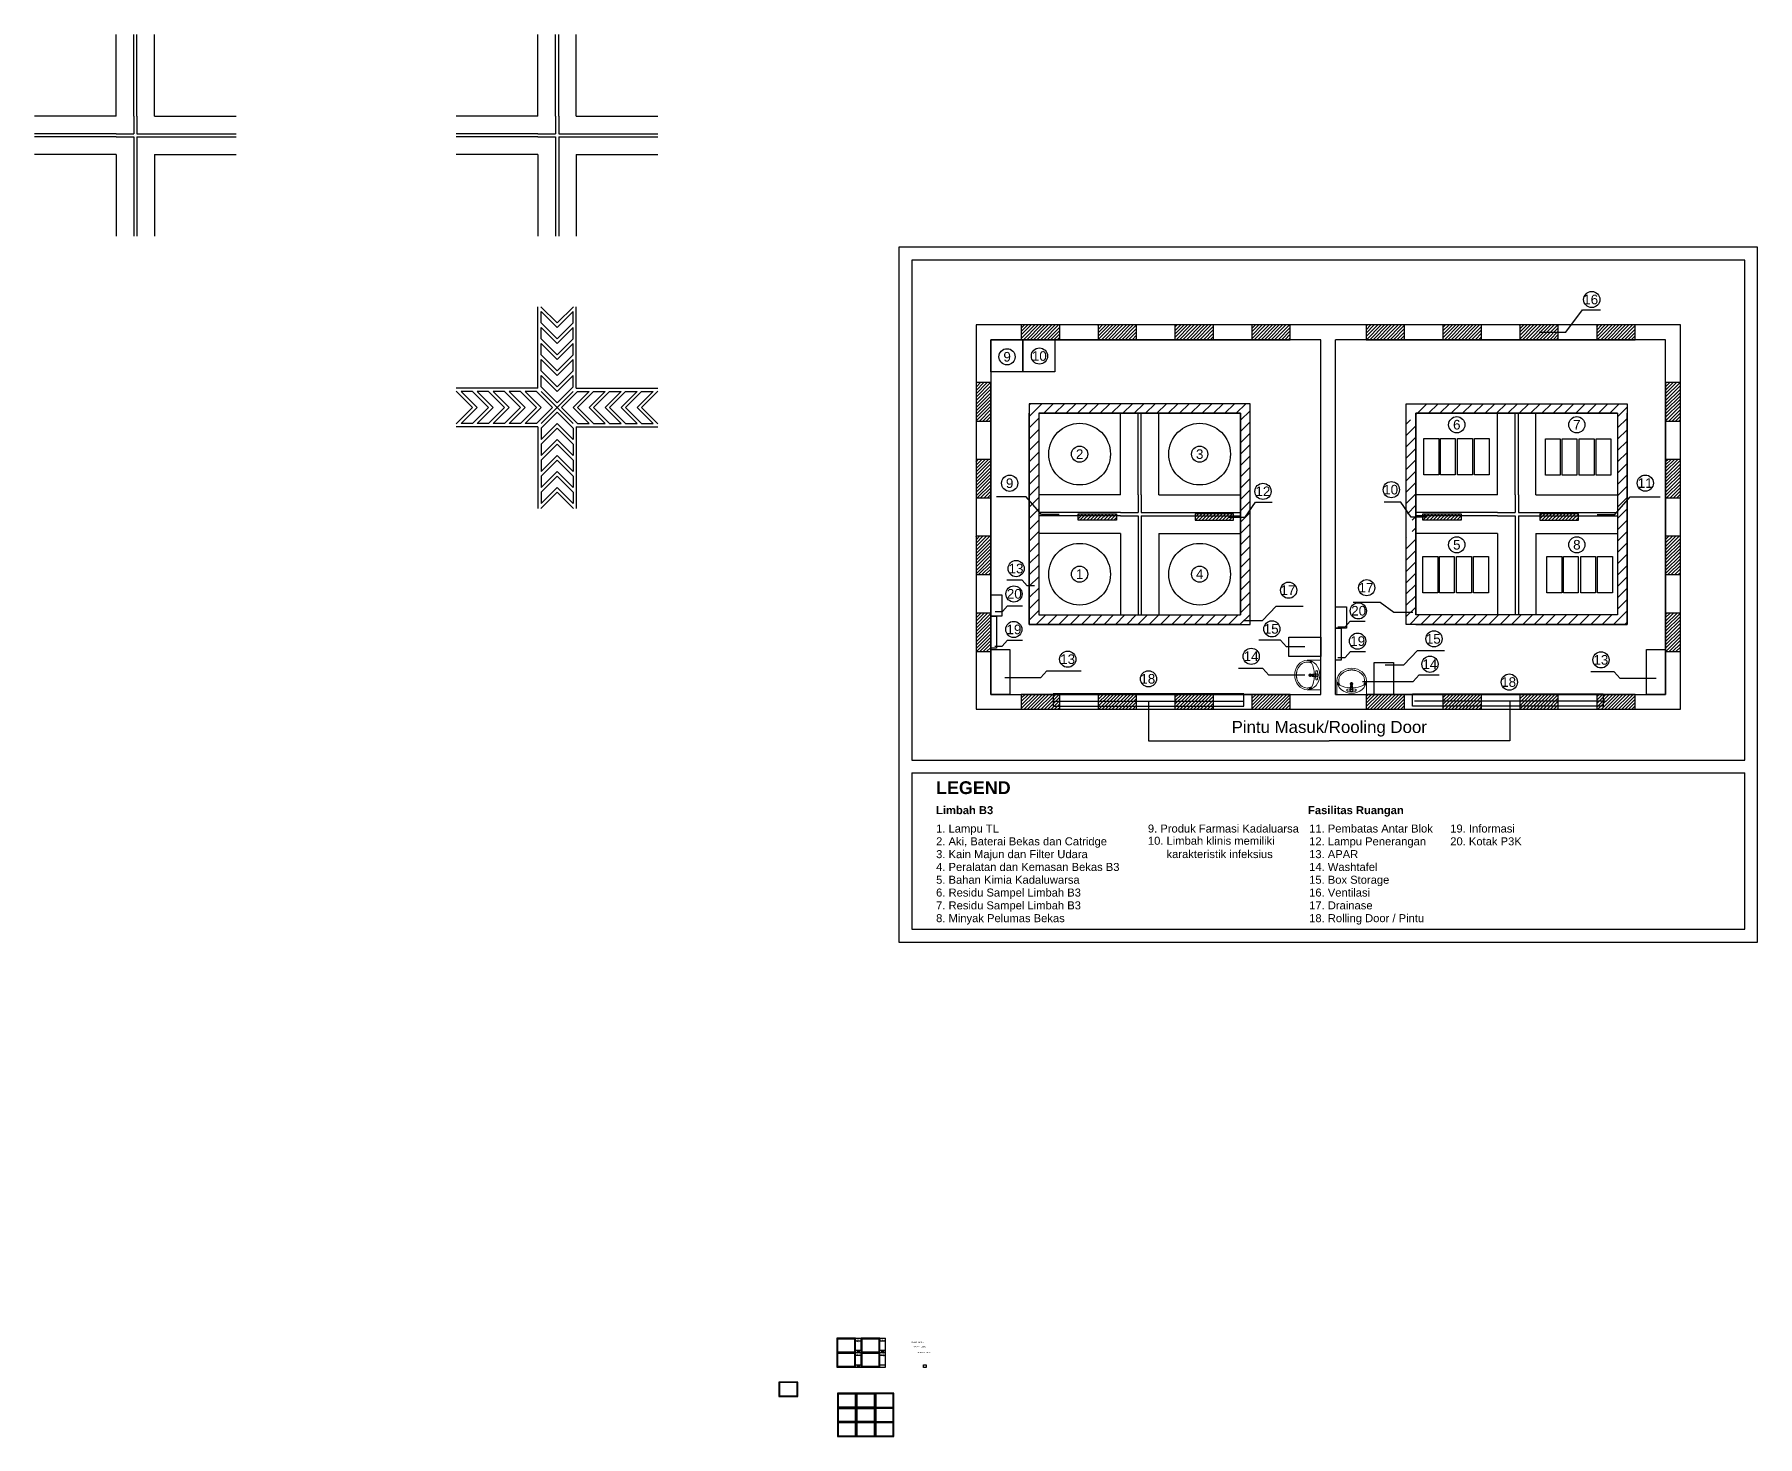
# Model space of a CAD drawing. Header units: millimetres. Extents: x -7159 to 79228, y 2019 to 23918.
# Drawn here: x -7159 to 19749, y 2019 to 23918 of the extents above; entities that cross this region are included whole.
import ezdxf

# ---------------------------------------------------------------- set-up
doc = ezdxf.new("R2010")
doc.units = ezdxf.units.MM
doc.header["$MEASUREMENT"] = 0
doc.styles.get("Standard").update_dxf_attribs({"font": 'arial.ttf'})
picture_1 = doc.add_image_def('image1.png', size_in_pixel=(6000, 4500))
picture_2 = doc.add_image_def('image2.png', size_in_pixel=(6000, 4500))
picture_3 = doc.add_image_def('image3.png', size_in_pixel=(6000, 4500))
picture_4 = doc.add_image_def('image4.png', size_in_pixel=(6000, 4500))
picture_5 = doc.add_image_def('image5.png', size_in_pixel=(191, 193))
pattern_1 = [(45, (-3137.78, -809.08), (-88.38835, 88.38835), [])]
pattern_2 = [(45, (-421.456, -1371.43), (-26.516504, 26.516504), [])]
pattern_3 = [(45, (-3137.778, -809.075), (-26.516504, 26.516504), [])]

# ---------------------------------------------------------------- blocks, each defined once
blk = doc.blocks.new('A$C33FC0FF0')
at = {"lineweight": 5}
for p, q in [((0, 0.451), (0.508, 0.451)), ((0, 0.216), (0, 0.451)), ((0.179, 0.373), (0.179, 0.381)), ((0.235, 0.357), (0.189, 0.363)), ((0.193, 0.394), (0.234, 0.398)), ((0.234, 0.38), (0.24, 0.306)), ((0.241, 0.356), (0.245, 0.306)), ((0.258, 0.336), (0.258, 0.239)), ((0.276, 0.355), (0.271, 0.306)), ((0.283, 0.38), (0.277, 0.306)), ((0.281, 0.357), (0.327, 0.363)), ((0.324, 0.394), (0.283, 0.398)), ((0.337, 0.373), (0.337, 0.381)), ((0.508, 0.216), (0.508, 0.451)), ((0.284, 0.267), (0.232, 0.267)), ((0.248, 0.297), (0.25, 0.284)), ((0.268, 0.297), (0.266, 0.284))]:
    blk.add_line(p, q, dxfattribs=at)
for radius in [0.0238, 0.0218, 0.0168]:
    blk.add_circle((0.257, 0.268), radius, dxfattribs=at)
for centre, radius, start, end in [((0.255, -0.167), 0.505, 91.752, 114.6686), ((0.192, 0.381), 0.0129, 87.0247, 181.3762), ((0.19, 0.375), 0.0115, 188.6096, 263.9713), ((0.258, 0.38), 0.0249, 351.5466, 188.4534), ((0.233, 0.41), 0.0115, 274.681, 310.7525), ((0.258, 0.38), 0.0277, 49.1745, 130.7525), ((0.258, 0.315), 0.0207, 206.0612, 333.9388), ((0.258, 0.38), 0.0219, 37.1419, 142.8581), ((0.258, 0.355), 0.0175, 352.5304, 188.6494), ((0.243, 0.359), 0.00379, 241.8872, 322.8859), ((0.258, 0.313), 0.015, 209.6977, 330.3023), ((0.26, 0.377), 0.0251, 235.2792, 265.1488), ((0.256, 0.38), 0.0276, 274.5723, 303.0138), ((0.274, 0.359), 0.00379, 217.1141, 298.1128), ((0.284, 0.41), 0.0115, 229.1745, 265.319), ((0.255, -0.167), 0.505, 65.3314, 87.4489), ((0.324, 0.381), 0.0129, 358.6238, 92.9753), ((0.326, 0.375), 0.0115, 276.0287, 351.3904), ((0.136, 0.189), 0.138, 131.9061, 168.5305), ((0.258, 0.291), 0.0104, 220.6132, 319.3868), ((0.373, 0.189), 0.138, 11.4697, 48.0939)]:
    blk.add_arc(centre, radius, start, end, dxfattribs=at)
at = {"lineweight": 5, "extrusion": (5.55112e-17, -3.33067e-16, -1)}
blk.add_ellipse((0.254, 0.216), major_axis=(0.254, 0), ratio=0.850394, dxfattribs=at)
at = {"lineweight": 5}
blk.add_open_spline([(0.457, 0.295), (0.458, 0.293), (0.459, 0.291), (0.46, 0.288), (0.461, 0.287), (0.462, 0.285), (0.462, 0.284), (0.463, 0.283), (0.463, 0.283), (0.463, 0.282), (0.464, 0.281), (0.464, 0.28), (0.465, 0.279), (0.466, 0.277), (0.466, 0.276), (0.467, 0.274), (0.467, 0.273), (0.468, 0.271), (0.468, 0.27), (0.469, 0.268), (0.469, 0.267), (0.47, 0.265), (0.47, 0.265), (0.47, 0.264), (0.47, 0.264), (0.471, 0.263), (0.471, 0.262), (0.471, 0.261), (0.471, 0.261), (0.472, 0.26), (0.472, 0.26), (0.472, 0.26), (0.472, 0.259), (0.472, 0.258), (0.472, 0.258), (0.473, 0.257), (0.473, 0.256), (0.473, 0.255), (0.473, 0.255), (0.473, 0.253), (0.474, 0.252), (0.474, 0.25), (0.474, 0.249), (0.475, 0.247), (0.475, 0.247), (0.475, 0.245), (0.475, 0.244), (0.476, 0.242), (0.476, 0.241), (0.476, 0.239), (0.476, 0.238), (0.477, 0.236), (0.477, 0.235), (0.477, 0.233), (0.477, 0.232), (0.477, 0.229), (0.478, 0.228), (0.478, 0.224), (0.478, 0.222), (0.478, 0.219), (0.478, 0.218), (0.478, 0.217), (0.478, 0.216), (0.478, 0.216), (0.478, 0.202), (0.476, 0.187), (0.469, 0.164), (0.466, 0.157), (0.459, 0.141), (0.455, 0.134), (0.449, 0.125), (0.448, 0.123), (0.443, 0.116), (0.439, 0.111), (0.428, 0.099), (0.421, 0.092), (0.407, 0.08), (0.399, 0.074), (0.383, 0.064), (0.374, 0.059), (0.356, 0.05), (0.347, 0.047), (0.329, 0.04), (0.319, 0.038), (0.305, 0.035), (0.3, 0.034), (0.291, 0.032), (0.286, 0.032), (0.277, 0.031), (0.272, 0.03), (0.263, 0.03), (0.259, 0.03), (0.254, 0.03), (0.254, 0.03), (0.249, 0.03), (0.245, 0.03), (0.236, 0.03), (0.231, 0.031), (0.222, 0.032), (0.217, 0.032), (0.208, 0.034), (0.203, 0.035), (0.189, 0.038), (0.179, 0.04), (0.161, 0.047), (0.152, 0.05), (0.134, 0.059), (0.125, 0.064), (0.109, 0.074), (0.101, 0.08), (0.087, 0.092), (0.08, 0.099), (0.068, 0.112), (0.062, 0.119), (0.053, 0.134), (0.049, 0.141), (0.042, 0.157), (0.039, 0.164), (0.032, 0.187), (0.03, 0.202), (0.03, 0.23), (0.032, 0.245), (0.039, 0.268), (0.042, 0.275), (0.047, 0.287), (0.049, 0.291), (0.051, 0.294)], degree=3, knots=[2.909358, 2.909358, 2.909358, 2.909358, 3.057135, 3.057135, 3.131023, 3.131023, 3.204911, 3.204911, 3.223577, 3.223577, 3.278799, 3.278799, 3.352687, 3.352687, 3.426575, 3.426575, 3.500463, 3.500463, 3.574351, 3.574351, 3.64824, 3.64824, 3.685184, 3.685184, 3.722128, 3.722128, 3.759072, 3.759072, 3.796016, 3.796016, 3.796675, 3.796675, 3.83296, 3.83296, 3.869904, 3.869904, 3.906848, 3.906848, 3.943792, 3.943792, 4.01768, 4.01768, 4.091568, 4.091568, 4.165457, 4.165457, 4.239345, 4.239345, 4.313233, 4.313233, 4.387121, 4.387121, 4.461009, 4.461009, 4.534897, 4.534897, 4.682673, 4.682673, 4.83045, 4.83045, 4.904338, 4.904338, 4.942871, 4.942871, 4.942871, 5.090647, 5.090647, 5.164535, 5.164535, 5.238424, 5.238424, 5.257089, 5.257089, 5.312312, 5.312312, 5.3862, 5.3862, 5.460088, 5.460088, 5.533976, 5.533976, 5.607864, 5.607864, 5.681752, 5.681752, 5.718696, 5.718696, 5.755641, 5.755641, 5.792585, 5.792585, 5.829529, 5.829529, 5.830188, 5.830188, 5.866473, 5.866473, 5.903417, 5.903417, 5.940361, 5.940361, 5.977305, 5.977305, 6.051193, 6.051193, 6.125081, 6.125081, 6.198969, 6.198969, 6.272857, 6.272857, 6.346746, 6.346746, 6.420634, 6.420634, 6.494522, 6.494522, 6.56841, 6.56841, 6.716186, 6.716186, 6.863963, 6.863963, 6.937851, 6.937851, 6.976384, 6.976384, 6.976384, 6.976384], dxfattribs=at)

msp = doc.modelspace()

# ---------------------------------------------------------------- hatches: boundary and pattern name
at = {"true_color": 0x636466}
h = msp.add_hatch(dxfattribs=at)
h.set_pattern_fill('ANSI31', color=251, scale=300)
h.set_pattern_definition(pattern_3)
h.paths.add_polyline_path([(8851.7, 19380.7), (8251.7, 19380.7), (8251.7, 19150.7), (8851.7, 19150.7)])
h.paths.add_polyline_path([(10051.7, 19380.7), (9451.7, 19380.7), (9451.7, 19150.7), (10051.7, 19150.7)])
h.paths.add_polyline_path([(11251.7, 19380.7), (10651.7, 19380.7), (10651.7, 19150.7), (11251.7, 19150.7)])
h.paths.add_polyline_path([(12451.7, 19380.7), (11851.7, 19380.7), (11851.7, 19150.7), (12451.7, 19150.7)])
h.paths.add_polyline_path([(14236.7, 19380.7), (13636.7, 19380.7), (13636.7, 19150.7), (14236.7, 19150.7)])
h.paths.add_polyline_path([(15436.7, 19380.7), (14836.7, 19380.7), (14836.7, 19150.7), (15436.7, 19150.7)])
h.paths.add_polyline_path([(16636.7, 19380.7), (16036.7, 19380.7), (16036.7, 19150.7), (16636.7, 19150.7)])
h.paths.add_polyline_path([(17836.7, 19380.7), (17236.7, 19380.7), (17236.7, 19150.7), (17836.7, 19150.7)])
h = msp.add_hatch(dxfattribs=at)
h.set_pattern_fill('ANSI31', color=251, scale=300)
h.set_pattern_definition(pattern_3)
h.paths.add_polyline_path([(7774.2, 18480.7), (7544.2, 18480.7), (7544.2, 17880.7), (7774.2, 17880.7)])
h.paths.add_polyline_path([(7774.2, 17280.7), (7544.2, 17280.7), (7544.2, 16680.7), (7774.2, 16680.7)])
h.paths.add_polyline_path([(7774.2, 16080.7), (7544.2, 16080.7), (7544.2, 15480.7), (7774.2, 15480.7)])
h.paths.add_polyline_path([(7774.2, 14880.7), (7544.2, 14880.7), (7544.2, 14280.7), (7774.2, 14280.7)])
h.paths.add_polyline_path([(8851.7, 13610.7), (8251.7, 13610.7), (8251.7, 13380.7), (8851.7, 13380.7)])
h.paths.add_polyline_path([(10051.7, 13504.3), (9451.7, 13504.3), (9451.7, 13380.7), (10051.7, 13380.7)])
h.paths.add_polyline_path([(10051.7, 13610.7), (9451.7, 13610.7), (9451.7, 13504.3), (10051.7, 13504.3)])
h.paths.add_polyline_path([(11251.7, 13504.3), (10651.7, 13504.3), (10651.7, 13380.7), (11251.7, 13380.7)])
h.paths.add_polyline_path([(11251.7, 13610.7), (10651.7, 13610.7), (10651.7, 13504.3), (11251.7, 13504.3)])
h.paths.add_polyline_path([(12451.7, 13610.7), (11851.7, 13610.7), (11851.7, 13380.7), (12451.7, 13380.7)])
h.paths.add_polyline_path([(14236.7, 13610.7), (13636.7, 13610.7), (13636.7, 13380.7), (14236.7, 13380.7)])
h.paths.add_polyline_path([(15436.7, 13504.3), (14836.7, 13504.3), (14836.7, 13380.7), (15436.7, 13380.7)])
h.paths.add_polyline_path([(15436.7, 13610.7), (14836.7, 13610.7), (14836.7, 13504.3), (15436.7, 13504.3)])
h.paths.add_polyline_path([(16636.7, 13504.3), (16036.7, 13504.3), (16036.7, 13380.7), (16636.7, 13380.7)])
h.paths.add_polyline_path([(16636.7, 13610.7), (16036.7, 13610.7), (16036.7, 13504.3), (16636.7, 13504.3)])
h.paths.add_polyline_path([(17836.7, 13610.7), (17236.7, 13610.7), (17236.7, 13380.7), (17836.7, 13380.7)])
h.paths.add_polyline_path([(7554, 16870.9), (8352.2, 16870.9), (8352.2, 17099.7), (7554, 17099.7)], flags=9)
h.paths.add_polyline_path([(11848.1, 16639.3), (12936.4, 16639.3), (12936.4, 16864.3), (11848.1, 16864.3)], flags=9)
h.paths.add_polyline_path([(17737.7, 16870.9), (18535.9, 16870.9), (18535.9, 17099.7), (17737.7, 17099.7)], flags=9)
h.paths.add_polyline_path([(13110.9, 15114.7), (14259.8, 15114.7), (14259.8, 15347.4), (13110.9, 15347.4)], flags=9)
h.paths.add_polyline_path([(13135.8, 16639.3), (14224.2, 16639.3), (14224.2, 16864.3), (13135.8, 16864.3)], flags=9)
h.paths.add_polyline_path([(14568, 15800.8), (15553.8, 15800.8), (15553.8, 16033.5), (14568, 16033.5)], flags=9)
h.paths.add_polyline_path([(16505, 15800.8), (17490.8, 15800.8), (17490.8, 16033.5), (16505, 16033.5)], flags=9)
h.paths.add_polyline_path([(16465.8, 17675.8), (17451.5, 17675.8), (17451.5, 17908.5), (16465.8, 17908.5)], flags=9)
h.paths.add_polyline_path([(10712.4, 15396.9), (11417.2, 15396.9), (11417.2, 15625.7), (10712.4, 15625.7)], flags=9)
h.paths.add_polyline_path([(8798.2, 15396.9), (9503, 15396.9), (9503, 15625.7), (8798.2, 15625.7)], flags=9)
h.paths.add_polyline_path([(8798.2, 17234.9), (9503, 17234.9), (9503, 17463.7), (8798.2, 17463.7)], flags=9)
h.paths.add_polyline_path([(10700, 17234.9), (11404.9, 17234.9), (11404.9, 17463.7), (10700, 17463.7)], flags=9)
h.paths.add_polyline_path([(11823.7, 15114.7), (12972.5, 15114.7), (12972.5, 15347.4), (11823.7, 15347.4)], flags=9)
h.paths.add_polyline_path([(17098.7, 13975), (17507, 13975), (17507, 14117.2), (17098.7, 14117.2)], flags=9)
h.paths.add_polyline_path([(8617.3, 14001.4), (9025.6, 14001.4), (9025.6, 14143.6), (8617.3, 14143.6)], flags=9)
h.paths.add_polyline_path([(14222.2, 13928.7), (14860.2, 13928.7), (14860.2, 14075.6), (14222.2, 14075.6)], flags=9)
h.paths.add_polyline_path([(14547.1, 14163.2), (15338.2, 14163.2), (15338.2, 14349.7), (14547.1, 14349.7)], flags=9)
h.paths.add_polyline_path([(11408.1, 14024.8), (12046.1, 14024.8), (12046.1, 14171.8), (11408.1, 14171.8)], flags=9)
h.paths.add_polyline_path([(11269.8, 14444), (12060.9, 14444), (12060.9, 14630.5), (11269.8, 14630.5)], flags=9)
h.paths.add_polyline_path([(14590.8, 17675.8), (15576.5, 17675.8), (15576.5, 17908.5), (14590.8, 17908.5)], flags=9)
h = msp.add_hatch(dxfattribs=at)
h.set_pattern_fill('ANSI31', color=251, scale=300)
h.set_pattern_definition(pattern_3)
h.paths.add_polyline_path([(18544.2, 18480.7), (18314.2, 18480.7), (18314.2, 17880.7), (18544.2, 17880.7)])
h.paths.add_polyline_path([(18544.2, 17280.7), (18314.2, 17280.7), (18314.2, 16680.7), (18544.2, 16680.7)])
h.paths.add_polyline_path([(18544.2, 16080.7), (18314.2, 16080.7), (18314.2, 15480.7), (18544.2, 15480.7)])
h.paths.add_polyline_path([(18544.2, 14880.7), (18314.2, 14880.7), (18314.2, 14280.7), (18544.2, 14280.7)])
h.paths.add_polyline_path([(17737.7, 16870.9), (18535.9, 16870.9), (18535.9, 17099.7), (17737.7, 17099.7)], flags=9)
h = msp.add_hatch(dxfattribs=at)
h.set_pattern_fill('ANSI31', color=251, scale=1000)
h.set_pattern_definition(pattern_1)
h.paths.add_polyline_path([(11824.2, 18150.7), (8374.2, 18150.7), (8374.2, 17346.5), (8524.2, 17346.5), (8524.2, 18000.7), (11674.2, 18000.7), (11674.2, 17850.7), (11674.2, 17349.6), (11824.2, 17570.1), (11824.2, 17850.7)])
h.paths.add_polyline_path([(11824.2, 17570.1), (11674.2, 17349.6), (11674.2, 15606.7), (11824.2, 15763.9)])
h.paths.add_polyline_path([(11824.2, 15763.9), (11674.2, 15606.7), (11674.2, 14850.7), (11524.2, 14850.7), (8524.2, 14850.7), (8524.2, 15505.3), (8374.2, 15505.3), (8374.2, 14700.7), (11524.2, 14700.7), (11824.2, 14700.7)])
h.paths.add_polyline_path([(8524.2, 16422.6), (8374.2, 16422.6), (8374.2, 15505.3), (8524.2, 15505.3)])
h.paths.add_polyline_path([(8524.2, 17346.5), (8374.2, 17346.5), (8374.2, 16422.6), (8524.2, 16422.6)])
h = msp.add_hatch(dxfattribs=at)
h.set_pattern_fill('ANSI31', color=251, scale=1000)
h.set_pattern_definition(pattern_1)
h.paths.add_polyline_path([(14414.2, 17349.6), (14264.2, 17570.1), (14264.2, 15763.9), (14414.2, 15606.7)])
h.paths.add_polyline_path([(14414.2, 17850.7), (14414.2, 18000.7), (17564.2, 18000.7), (17564.2, 17346.5), (17714.2, 17346.5), (17714.2, 18150.7), (14264.2, 18150.7), (14264.2, 17850.7), (14264.2, 17570.1), (14414.2, 17349.6)])
h.paths.add_polyline_path([(17714.2, 17346.5), (17564.2, 17346.5), (17564.2, 15505.3), (17714.2, 15505.3)])
h.paths.add_polyline_path([(17714.2, 15505.3), (17564.2, 15505.3), (17564.2, 14850.7), (14564.2, 14850.7), (14414.2, 14850.7), (14414.2, 15606.7), (14264.2, 15763.9), (14264.2, 14700.7), (14564.2, 14700.7), (17714.2, 14700.7)])
h.paths.add_polyline_path([(14264.2, 16065.8), (14355.5, 16068.2), (14355.5, 16434.1), (14264.2, 16431.7)], flags=17)
h.paths.add_polyline_path([(14264.2, 17883.1), (14447.5, 17921.2), (14447.5, 18156.5), (14264.2, 18118.4)])
h = msp.add_hatch()
h.set_pattern_fill('ANSI31', color=1, scale=300)
h.set_pattern_definition(pattern_2)
h.paths.add_polyline_path([(9737.9, 16430.7), (9137.9, 16430.7), (9137.9, 16330.7), (9737.9, 16330.7)])
h = msp.add_hatch()
h.set_pattern_fill('ANSI31', color=1, scale=300)
h.set_pattern_definition(pattern_2)
h.paths.add_polyline_path([(10965.4, 16430.7), (11565.4, 16430.7), (11565.4, 16330.7), (10965.4, 16330.7)])
h = msp.add_hatch()
h.set_pattern_fill('ANSI31', color=1, scale=300)
h.set_pattern_definition(pattern_2)
h.paths.add_polyline_path([(15122.9, 16430.7), (14522.9, 16430.7), (14522.9, 16330.7), (15122.9, 16330.7)])
h = msp.add_hatch()
h.set_pattern_fill('ANSI31', color=1, scale=300)
h.set_pattern_definition(pattern_2)
h.paths.add_polyline_path([(16350.4, 16430.7), (16950.4, 16430.7), (16950.4, 16330.7), (16350.4, 16330.7)])

# ---------------------------------------------------------------- linework, layer by layer
for points in [[(-5884.3, 22643.1), (-5884.3, 23918.1)], [(-5609.3, 22643.1), (-5609.3, 23918.1)], [(-5559.3, 22643.1), (-5559.3, 23918.1)], [(-5284.3, 22643.1), (-5284.3, 23918.1)], [(702.3, 22643.1), (702.3, 23918.1)], [(977.3, 22643.1), (977.3, 23918.1)], [(1027.3, 22643.1), (1027.3, 23918.1)], [(1302.3, 22643.1), (1302.3, 23918.1)], [(-5884.3, 22643.1), (-7159.3, 22643.1)], [(-5609.3, 22643.1), (-5609.3, 22368.1)], [(-5559.3, 22643.1), (-5559.3, 22368.1)], [(-5284.3, 22643.1), (-4009.3, 22643.1)], [(702.3, 22643.1), (-572.7, 22643.1)], [(977.3, 22643.1), (977.3, 22368.1)], [(1027.3, 22643.1), (1027.3, 22368.1)], [(1302.3, 22643.1), (2577.3, 22643.1)], [(-5884.3, 22368.1), (-7159.3, 22368.1)], [(-5884.3, 22368.1), (-5609.3, 22368.1)], [(-5559.3, 22368.1), (-4009.3, 22368.1)], [(702.3, 22368.1), (-572.7, 22368.1)], [(702.3, 22368.1), (977.3, 22368.1)], [(1027.3, 22368.1), (2577.3, 22368.1)], [(-5884.3, 22318.1), (-7159.3, 22318.1)], [(-5884.3, 22318.1), (-5609.3, 22318.1)], [(-5609.3, 22318.1), (-5609.3, 20768.1)], [(-5559.3, 22318.1), (-5559.3, 20768.1)], [(-5559.3, 22318.1), (-4009.3, 22318.1)], [(702.3, 22318.1), (-572.7, 22318.1)], [(702.3, 22318.1), (977.3, 22318.1)], [(977.3, 22318.1), (977.3, 20768.1)], [(1027.3, 22318.1), (1027.3, 20768.1)], [(1027.3, 22318.1), (2577.3, 22318.1)], [(-5884.3, 22043.1), (-7159.3, 22043.1)], [(-5884.3, 22043.1), (-5884.3, 20768.1)], [(-5284.3, 22043.1), (-5284.3, 20768.1)], [(-5284.3, 22043.1), (-4009.3, 22043.1)], [(702.3, 22043.1), (-572.7, 22043.1)], [(702.3, 22043.1), (702.3, 20768.1)], [(1302.3, 22043.1), (1302.3, 20768.1)], [(1302.3, 22043.1), (2577.3, 22043.1)], [(19548.9, 12585), (19548.9, 20393.8), (6539.5, 20393.8), (6539.5, 12585)], [(702.3, 18391.2), (702.3, 19666.2)], [(1002.3, 19411.9), (748, 19666.2)], [(1002.3, 19411.9), (1256.6, 19666.2)], [(1302.3, 18391.2), (1302.3, 19666.2)], [(752.3, 19411.9), (752.3, 19591.2)], [(1002.3, 19341.2), (752.3, 19591.2)], [(1002.3, 19161.9), (752.3, 19411.9)], [(1002.3, 19341.2), (1252.3, 19591.2)], [(1002.3, 19161.9), (1252.3, 19411.9)], [(1252.3, 19411.9), (1252.3, 19591.2)], [(7544.2, 13380.7), (18544.2, 13380.7), (18544.2, 19380.7), (7544.2, 19380.7), (7544.2, 13380.7)], [(8251.7, 19380.7), (8251.7, 19150.7), (8851.7, 19150.7), (8851.7, 19380.7), (8251.7, 19380.7)], [(9451.7, 19380.7), (9451.7, 19150.7), (10051.7, 19150.7), (10051.7, 19380.7), (9451.7, 19380.7)], [(10651.7, 19380.7), (10651.7, 19150.7), (11251.7, 19150.7), (11251.7, 19380.7), (10651.7, 19380.7)], [(11851.7, 19380.7), (11851.7, 19150.7), (12451.7, 19150.7), (12451.7, 19380.7), (11851.7, 19380.7)], [(13636.7, 19380.7), (13636.7, 19150.7), (14236.7, 19150.7), (14236.7, 19380.7), (13636.7, 19380.7)], [(14836.7, 19380.7), (14836.7, 19150.7), (15436.7, 19150.7), (15436.7, 19380.7), (14836.7, 19380.7)], [(16036.7, 19380.7), (16036.7, 19150.7), (16636.7, 19150.7), (16636.7, 19380.7), (16036.7, 19380.7)], [(17236.7, 19380.7), (17236.7, 19150.7), (17836.7, 19150.7), (17836.7, 19380.7), (17236.7, 19380.7)], [(752.3, 19161.9), (752.3, 19341.2)], [(1002.3, 19091.2), (752.3, 19341.2)], [(1002.3, 18911.9), (752.3, 19161.9)], [(1002.3, 19091.2), (1252.3, 19341.2)], [(1002.3, 18911.9), (1252.3, 19161.9)], [(1252.3, 19161.9), (1252.3, 19341.2)], [(12929.2, 19150.7), (7774.2, 19150.7), (7774.2, 13610.7), (12929.2, 13610.7)], [(7774.2, 19150.7), (8274.2, 19150.7), (8274.2, 18650.7), (7774.2, 18650.7), (7774.2, 19150.7)], [(8251.7, 19150.7), (12451.7, 19150.7)], [(8274.2, 19150.7), (8774.2, 19150.7), (8774.2, 18650.7), (8274.2, 18650.7), (8274.2, 19150.7)], [(12929.2, 13610.7), (12929.2, 19150.7)], [(13159.2, 13610.7), (18314.2, 13610.7), (18314.2, 19150.7), (13159.2, 19150.7)], [(13159.2, 13610.7), (13159.2, 19150.7)], [(13636.7, 19150.7), (17836.7, 19150.7)], [(752.3, 18911.9), (752.3, 19091.2)], [(1002.3, 18841.2), (752.3, 19091.2)], [(1002.3, 18661.9), (752.3, 18911.9)], [(752.3, 18661.9), (752.3, 18841.2)], [(1002.3, 18591.2), (752.3, 18841.2)], [(1002.3, 18841.2), (1252.3, 19091.2)], [(1002.3, 18661.9), (1252.3, 18911.9)], [(1002.3, 18591.2), (1252.3, 18841.2)], [(1252.3, 18911.9), (1252.3, 19091.2)], [(1252.3, 18661.9), (1252.3, 18841.2)], [(1002.3, 18411.9), (752.3, 18661.9)], [(752.3, 18411.9), (752.3, 18591.2)], [(1002.3, 18341.2), (752.3, 18591.2)], [(1002.3, 18411.9), (1252.3, 18661.9)], [(1002.3, 18341.2), (1252.3, 18591.2)], [(1252.3, 18411.9), (1252.3, 18591.2)], [(702.3, 18391.2), (-572.7, 18391.2)], [(-318.4, 18091.2), (-572.7, 18345.5)], [(-318.4, 18341.2), (-497.7, 18341.2)], [(-247.7, 18091.2), (-497.7, 18341.2)], [(-68.4, 18091.2), (-318.4, 18341.2)], [(-68.4, 18341.2), (-247.7, 18341.2)], [(2.3, 18091.2), (-247.7, 18341.2)], [(181.6, 18091.2), (-68.4, 18341.2)], [(181.6, 18341.2), (2.3, 18341.2)], [(252.3, 18091.2), (2.3, 18341.2)], [(431.6, 18091.2), (181.6, 18341.2)], [(431.6, 18341.2), (252.3, 18341.2)], [(502.3, 18091.2), (252.3, 18341.2)], [(681.6, 18091.2), (431.6, 18341.2)], [(681.6, 18341.2), (502.3, 18341.2)], [(752.3, 18091.2), (502.3, 18341.2)], [(931.6, 18091.2), (681.6, 18341.2)], [(1002.3, 18161.9), (752.3, 18411.9)], [(1002.3, 18091.2), (752.3, 18341.2)], [(1002.3, 18091.2), (752.3, 18341.2)], [(1002.3, 18161.9), (1252.3, 18411.9)], [(1002.3, 18091.2), (1252.3, 18341.2)], [(1002.3, 18091.2), (1252.3, 18341.2)], [(1073, 18091.2), (1323, 18341.2)], [(1252.3, 18091.2), (1502.3, 18341.2)], [(1302.3, 18391.2), (2577.3, 18391.2)], [(1323, 18341.2), (1502.3, 18341.2)], [(1323, 18091.2), (1573, 18341.2)], [(1502.3, 18091.2), (1752.3, 18341.2)], [(1573, 18341.2), (1752.3, 18341.2)], [(1573, 18091.2), (1823, 18341.2)], [(1752.3, 18091.2), (2002.3, 18341.2)], [(1823, 18341.2), (2002.3, 18341.2)], [(1823, 18091.2), (2073, 18341.2)], [(2002.3, 18091.2), (2252.3, 18341.2)], [(2073, 18341.2), (2252.3, 18341.2)], [(2073, 18091.2), (2323, 18341.2)], [(2252.3, 18091.2), (2502.3, 18341.2)], [(2323, 18091.2), (2577.3, 18345.5)], [(2323, 18341.2), (2502.3, 18341.2)], [(7544.2, 17880.7), (7774.2, 17880.7), (7774.2, 18480.7), (7544.2, 18480.7), (7544.2, 17880.7)], [(7774.2, 14280.7), (7774.2, 18480.7)], [(18544.2, 18480.7), (18314.2, 18480.7), (18314.2, 17880.7), (18544.2, 17880.7), (18544.2, 18480.7)], [(18314.2, 18480.7), (18314.2, 14280.7)], [(-318.4, 18091.2), (-572.7, 17836.9)], [(-247.7, 18091.2), (-497.7, 17841.2)], [(-68.4, 18091.2), (-318.4, 17841.2)], [(2.3, 18091.2), (-247.7, 17841.2)], [(181.6, 18091.2), (-68.4, 17841.2)], [(252.3, 18091.2), (2.3, 17841.2)], [(431.6, 18091.2), (181.6, 17841.2)], [(502.3, 18091.2), (252.3, 17841.2)], [(681.6, 18091.2), (431.6, 17841.2)], [(752.3, 18091.2), (502.3, 17841.2)], [(931.6, 18091.2), (681.6, 17841.2)], [(1002.3, 18091.2), (752.3, 17841.2)], [(1002.3, 18091.2), (752.3, 17841.2)], [(1002.3, 18091.2), (1252.3, 17841.2)], [(1002.3, 18091.2), (1252.3, 17841.2)], [(1073, 18091.2), (1323, 17841.2)], [(1252.3, 18091.2), (1502.3, 17841.2)], [(1323, 18091.2), (1573, 17841.2)], [(1502.3, 18091.2), (1752.3, 17841.2)], [(1573, 18091.2), (1823, 17841.2)], [(1752.3, 18091.2), (2002.3, 17841.2)], [(1823, 18091.2), (2073, 17841.2)], [(2002.3, 18091.2), (2252.3, 17841.2)], [(2073, 18091.2), (2323, 17841.2)], [(2252.3, 18091.2), (2502.3, 17841.2)], [(2323, 18091.2), (2577.3, 17836.9)], [(702.3, 17791.2), (-572.7, 17791.2)], [(-318.4, 17841.2), (-497.7, 17841.2)], [(-68.4, 17841.2), (-247.7, 17841.2)], [(181.6, 17841.2), (2.3, 17841.2)], [(431.6, 17841.2), (252.3, 17841.2)], [(681.6, 17841.2), (502.3, 17841.2)], [(702.3, 17791.2), (702.3, 16516.2)], [(1002.3, 18020.5), (752.3, 17770.5)], [(1002.3, 17841.2), (752.3, 17591.2)], [(752.3, 17770.5), (752.3, 17591.2)], [(1002.3, 17770.5), (752.3, 17520.5)], [(1002.3, 18020.5), (1252.3, 17770.5)], [(1002.3, 17841.2), (1252.3, 17591.2)], [(1002.3, 17770.5), (1252.3, 17520.5)], [(1252.3, 17770.5), (1252.3, 17591.2)], [(1302.3, 17791.2), (1302.3, 16516.2)], [(1302.3, 17791.2), (2577.3, 17791.2)], [(1323, 17841.2), (1502.3, 17841.2)], [(1573, 17841.2), (1752.3, 17841.2)], [(1823, 17841.2), (2002.3, 17841.2)], [(2073, 17841.2), (2252.3, 17841.2)], [(2323, 17841.2), (2502.3, 17841.2)], [(11674.2, 14700.7), (8374.2, 14700.7), (8374.2, 18000.7)], [(8524.2, 18000.7), (11674.2, 18000.7), (11674.2, 14850.7)], [(8524.2, 14850.7), (11524.2, 14850.7), (11674.2, 14850.7), (11674.2, 17850.7), (11674.2, 18000.7), (8524.2, 18000.7), (8524.2, 14850.7)], [(9799.2, 16725.7), (9799.2, 18000.7)], [(10074.2, 16725.7), (10074.2, 18000.7)], [(10124.2, 16725.7), (10124.2, 18000.7)], [(10399.2, 16725.7), (10399.2, 18000.7)], [(17564.2, 18000.7), (14414.2, 18000.7), (14414.2, 14850.7)], [(14414.2, 14700.7), (17714.2, 14700.7), (17714.2, 18000.7)], [(17564.2, 14850.7), (14564.2, 14850.7), (14414.2, 14850.7), (14414.2, 17850.7), (14414.2, 18000.7), (17564.2, 18000.7), (17564.2, 14850.7)], [(15689.2, 16725.7), (15689.2, 18000.7)], [(15964.2, 16725.7), (15964.2, 18000.7)], [(16014.2, 16725.7), (16014.2, 18000.7)], [(16289.2, 16725.7), (16289.2, 18000.7)], [(1002.3, 17591.2), (752.3, 17341.2)], [(752.3, 17520.5), (752.3, 17341.2)], [(1002.3, 17520.5), (752.3, 17270.5)], [(1002.3, 17591.2), (1252.3, 17341.2)], [(1002.3, 17520.5), (1252.3, 17270.5)], [(1252.3, 17520.5), (1252.3, 17341.2)], [(1002.3, 17341.2), (752.3, 17091.2)], [(752.3, 17270.5), (752.3, 17091.2)], [(1002.3, 17270.5), (752.3, 17020.5)], [(1002.3, 17341.2), (1252.3, 17091.2)], [(1002.3, 17270.5), (1252.3, 17020.5)], [(1252.3, 17270.5), (1252.3, 17091.2)], [(7544.2, 16680.7), (7774.2, 16680.7), (7774.2, 17280.7), (7544.2, 17280.7), (7544.2, 16680.7)], [(18544.2, 17280.7), (18314.2, 17280.7), (18314.2, 16680.7), (18544.2, 16680.7), (18544.2, 17280.7)], [(1002.3, 17091.2), (752.3, 16841.2)], [(752.3, 17020.5), (752.3, 16841.2)], [(1002.3, 17020.5), (752.3, 16770.5)], [(1002.3, 17091.2), (1252.3, 16841.2)], [(1002.3, 17020.5), (1252.3, 16770.5)], [(1252.3, 17020.5), (1252.3, 16841.2)], [(1002.3, 16770.5), (748, 16516.2)], [(1002.3, 16841.2), (752.3, 16591.2)], [(752.3, 16770.5), (752.3, 16591.2)], [(1002.3, 16841.2), (1252.3, 16591.2)], [(1002.3, 16770.5), (1256.6, 16516.2)], [(1252.3, 16770.5), (1252.3, 16591.2)], [(9799.2, 16725.7), (8524.2, 16725.7)], [(10074.2, 16725.7), (10074.2, 16450.7)], [(10124.2, 16725.7), (10124.2, 16450.7)], [(10399.2, 16725.7), (11674.2, 16725.7)], [(15689.2, 16725.7), (14414.2, 16725.7)], [(15964.2, 16725.7), (15964.2, 16450.7)], [(16014.2, 16725.7), (16014.2, 16450.7)], [(16289.2, 16725.7), (17564.2, 16725.7)], [(9799.2, 16450.7), (8524.2, 16450.7)], [(9799.2, 16450.7), (10074.2, 16450.7)], [(10124.2, 16450.7), (11674.2, 16450.7)], [(15689.2, 16450.7), (14414.2, 16450.7)], [(15689.2, 16450.7), (15964.2, 16450.7)], [(16014.2, 16450.7), (17564.2, 16450.7)], [(9799.2, 16400.7), (8524.2, 16400.7)], [(9799.2, 16400.7), (10074.2, 16400.7)], [(10074.2, 16400.7), (10074.2, 14850.7)], [(10124.2, 16400.7), (10124.2, 14850.7)], [(10124.2, 16400.7), (11674.2, 16400.7)], [(15689.2, 16400.7), (14414.2, 16400.7)], [(15689.2, 16400.7), (15964.2, 16400.7)], [(15964.2, 16400.7), (15964.2, 14850.7)], [(16014.2, 16400.7), (16014.2, 14850.7)], [(16014.2, 16400.7), (17564.2, 16400.7)], [(7544.2, 15480.7), (7774.2, 15480.7), (7774.2, 16080.7), (7544.2, 16080.7), (7544.2, 15480.7)], [(9799.2, 16125.7), (8524.2, 16125.7)], [(9799.2, 16125.7), (9799.2, 14850.7)], [(10399.2, 16125.7), (10399.2, 14850.7)], [(10399.2, 16125.7), (11674.2, 16125.7)], [(15689.2, 16125.7), (14414.2, 16125.7)], [(15689.2, 16125.7), (15689.2, 14850.7)], [(16289.2, 16125.7), (16289.2, 14850.7)], [(16289.2, 16125.7), (17564.2, 16125.7)], [(18544.2, 16080.7), (18314.2, 16080.7), (18314.2, 15480.7), (18544.2, 15480.7), (18544.2, 16080.7)], [(7544.2, 14280.7), (7774.2, 14280.7), (7774.2, 14880.7), (7544.2, 14880.7), (7544.2, 14280.7)], [(18544.2, 14880.7), (18314.2, 14880.7), (18314.2, 14280.7), (18544.2, 14280.7), (18544.2, 14880.7)], [(8074.2, 14310.7), (8074.2, 13610.7), (7774.2, 13610.7), (7774.2, 14310.7), (8074.2, 14310.7)], [(12429.2, 14503.9), (12929.2, 14503.9), (12929.2, 14203.9), (12429.2, 14203.9), (12429.2, 14503.9)], [(18314.2, 14310.7), (18314.2, 13610.7), (18014.2, 13610.7), (18014.2, 14310.7), (18314.2, 14310.7)], [(14063.7, 14110.7), (14063.7, 13610.7), (13763.7, 13610.7), (13763.7, 14110.7), (14063.7, 14110.7)], [(8851.7, 13380.7), (8851.7, 13610.7), (8251.7, 13610.7), (8251.7, 13380.7), (8851.7, 13380.7)], [(12451.7, 13610.7), (8251.7, 13610.7)], [(10051.7, 13380.7), (10051.7, 13610.7), (9451.7, 13610.7), (9451.7, 13380.7), (10051.7, 13380.7)], [(11251.7, 13380.7), (11251.7, 13610.7), (10651.7, 13610.7), (10651.7, 13380.7), (11251.7, 13380.7)], [(12451.7, 13380.7), (12451.7, 13610.7), (11851.7, 13610.7), (11851.7, 13380.7), (12451.7, 13380.7)], [(14236.7, 13380.7), (14236.7, 13610.7), (13636.7, 13610.7), (13636.7, 13380.7), (14236.7, 13380.7)], [(17836.7, 13610.7), (13636.7, 13610.7)], [(15436.7, 13380.7), (15436.7, 13610.7), (14836.7, 13610.7), (14836.7, 13380.7), (15436.7, 13380.7)], [(16636.7, 13380.7), (16636.7, 13610.7), (16036.7, 13610.7), (16036.7, 13380.7), (16636.7, 13380.7)], [(17836.7, 13380.7), (17836.7, 13610.7), (17236.7, 13610.7), (17236.7, 13380.7), (17836.7, 13380.7)], [(6539.5, 12585), (19548.9, 12585)], [(6539.5, 12385), (19548.9, 12385)], [(6539.5, 12385), (6539.5, 9943.1), (19548.9, 9943.1), (19548.9, 12385)], [(5654.1, 3339.3), (5654.1, 3544.4), (5380.6, 3544.4), (5380.6, 3339.3), (5654.1, 3339.3)], [(5664.1, 3329.3), (5750.7, 3329.3), (5750.7, 3554.4)], [(5664.1, 3554.4), (5750.7, 3554.4)], [(5664.1, 3514.6), (5750.7, 3514.6)], [(6034.4, 3339.7), (6034.2, 3544.4), (5760.7, 3544.4), (5760.7, 3339.3), (6034.4, 3339.7)], [(6044.2, 3329.3), (6130.9, 3329.3), (6130.9, 3554.4)], [(6044.2, 3554.4), (6130.9, 3554.4)], [(6044.2, 3514.6), (6130.9, 3514.6)], [(5654.2, 3114.6), (5654.1, 3319.3), (5380.6, 3319.3), (5380.6, 3114.1), (5654.2, 3114.6)], [(5664.1, 3329.3), (5664.1, 3366.6), (5750.7, 3366.6)], [(5664.1, 3104.1), (5750.7, 3104.1), (5750.7, 3329.3)], [(5664.1, 3329.3), (5750.7, 3329.3)], [(5664.1, 3289.5), (5750.7, 3289.5)], [(6034.4, 3114.6), (6034.2, 3319.3), (5760.7, 3319.3), (5760.7, 3114.1), (6034.4, 3114.6)], [(6044.2, 3329.3), (6044.2, 3366.6), (6130.9, 3366.6)], [(6044.2, 3104.1), (6130.9, 3104.1), (6130.9, 3329.3)], [(6044.2, 3329.3), (6130.9, 3329.3)], [(6044.2, 3289.5), (6130.9, 3289.5)], [(5664.1, 3104.1), (5664.1, 3141.4), (5750.7, 3141.4)], [(6044.2, 3104.1), (6044.2, 3141.4), (6130.9, 3141.4)], [(4749.3, 2656.3), (4749.2, 2861), (4475.7, 2861), (4475.7, 2655.8), (4749.3, 2656.3)], [(5664.1, 2479.4), (5664.1, 2684.6), (5390.6, 2684.6), (5390.6, 2479.4), (5664.1, 2479.4)], [(5664.2, 2254.8), (5664.1, 2459.4), (5390.6, 2459.4), (5390.6, 2254.3), (5664.2, 2254.8)], [(5957.7, 2479.9), (5957.6, 2684.6), (5684.1, 2684.6), (5684.1, 2479.4), (5957.7, 2479.9)], [(5957.7, 2254.8), (5957.6, 2459.4), (5684.1, 2459.4), (5684.1, 2254.3), (5957.7, 2254.8)], [(6251.2, 2479.9), (6251.1, 2684.6), (5977.6, 2684.6), (5977.6, 2479.4), (6251.2, 2479.9)], [(6251.2, 2254.8), (6251.1, 2459.4), (5977.6, 2459.4), (5977.6, 2254.3), (6251.2, 2254.8)], [(5664.2, 2029.6), (5664.1, 2234.3), (5390.6, 2234.3), (5390.6, 2029.2), (5664.2, 2029.6)], [(5957.7, 2029.6), (5957.6, 2234.3), (5684.1, 2234.3), (5684.1, 2029.2), (5957.7, 2029.6)], [(6251.2, 2029.6), (6251.1, 2234.3), (5977.6, 2234.3), (5977.6, 2029.2), (6251.2, 2029.6)]]:
    msp.add_lwpolyline(points)
for points in [[(6339.5, 9743.1), (19748.9, 9743.1), (19748.9, 20593.8), (6339.5, 20593.8)], [(8374.2, 14700.7), (11524.2, 14700.7), (11824.2, 14700.7), (11824.2, 17850.7), (11824.2, 18150.7), (8374.2, 18150.7)], [(17714.2, 14700.7), (14564.2, 14700.7), (14264.2, 14700.7), (14264.2, 17850.7), (14264.2, 18150.7), (17714.2, 18150.7)], [(14539.4, 17606.3), (14770.4, 17606.3), (14770.4, 17040), (14539.4, 17040)], [(14797.7, 17606.3), (15028.8, 17606.3), (15028.8, 17040), (14797.7, 17040)], [(15065.7, 17606.3), (15296.8, 17606.3), (15296.8, 17040), (15065.7, 17040)], [(15329.4, 17606.3), (15560.5, 17606.3), (15560.5, 17040), (15329.4, 17040)], [(16438.1, 17603.1), (16669.1, 17603.1), (16669.1, 17036.8), (16438.1, 17036.8)], [(16696.4, 17603.1), (16927.5, 17603.1), (16927.5, 17036.8), (16696.4, 17036.8)], [(16964.4, 17603.1), (17195.5, 17603.1), (17195.5, 17036.8), (16964.4, 17036.8)], [(17228.1, 17603.1), (17459.2, 17603.1), (17459.2, 17036.8), (17228.1, 17036.8)], [(14523.9, 15765.1), (14754.9, 15765.1), (14754.9, 15198.8), (14523.9, 15198.8)], [(14782.2, 15765.1), (15013.3, 15765.1), (15013.3, 15198.8), (14782.2, 15198.8)], [(15050.2, 15765.1), (15281.3, 15765.1), (15281.3, 15198.8), (15050.2, 15198.8)], [(15313.9, 15765.1), (15545, 15765.1), (15545, 15198.8), (15313.9, 15198.8)], [(16460.8, 15762), (16691.9, 15762), (16691.9, 15195.7), (16460.8, 15195.7)], [(16719.2, 15762), (16950.2, 15762), (16950.2, 15195.7), (16719.2, 15195.7)], [(16987.2, 15762), (17218.3, 15762), (17218.3, 15195.7), (16987.2, 15195.7)], [(17250.8, 15762), (17481.9, 15762), (17481.9, 15195.7), (17250.8, 15195.7)], [(7774.2, 15164.2), (7947.4, 15164.2), (7947.4, 14832.7), (7774.2, 14832.7)], [(7774.2, 14832.7), (7861.8, 14832.7), (7861.8, 14330.7), (7774.2, 14330.7)], [(13159.2, 14978.6), (13332.4, 14978.6), (13332.4, 14647.1), (13159.2, 14647.1)], [(13159.2, 14647.1), (13246.8, 14647.1), (13246.8, 14145.1), (13159.2, 14145.1)], [(5664.1, 3329.3), (5664.1, 3554.4), (5370.6, 3554.4), (5370.6, 3329.3)], [(5656.1, 3337.3), (5656.1, 3546.4), (5378.6, 3546.4), (5378.6, 3337.3)], [(6044.2, 3329.3), (6044.2, 3554.4), (5750.7, 3554.4), (5750.7, 3329.3)], [(6036.2, 3337.3), (6036.2, 3546.4), (5758.7, 3546.4), (5758.7, 3337.3)], [(5664.1, 3104.1), (5664.1, 3329.3), (5370.6, 3329.3), (5370.6, 3104.1)], [(5656.1, 3112.1), (5656.1, 3321.3), (5378.6, 3321.3), (5378.6, 3112.1)], [(6044.2, 3104.1), (6044.2, 3329.3), (5750.7, 3329.3), (5750.7, 3104.1)], [(6036.2, 3112.1), (6036.2, 3321.3), (5758.7, 3321.3), (5758.7, 3112.1)], [(4759.2, 2645.8), (4759.2, 2871), (4465.7, 2871), (4465.7, 2645.8)], [(4751.2, 2653.8), (4751.2, 2863), (4473.7, 2863), (4473.7, 2653.8)], [(5674.1, 2469.4), (5674.1, 2694.6), (5380.6, 2694.6), (5380.6, 2469.4)], [(5967.6, 2469.4), (5967.6, 2694.6), (5674.1, 2694.6), (5674.1, 2469.4)], [(6261.1, 2469.4), (6261.1, 2694.6), (5967.6, 2694.6), (5967.6, 2469.4)], [(5674.1, 2244.3), (5674.1, 2469.4), (5380.6, 2469.4), (5380.6, 2244.3)], [(5666.1, 2477.4), (5666.1, 2686.6), (5388.6, 2686.6), (5388.6, 2477.4)], [(5666.1, 2252.3), (5666.1, 2461.4), (5388.6, 2461.4), (5388.6, 2252.3)], [(5967.6, 2244.3), (5967.6, 2469.4), (5674.1, 2469.4), (5674.1, 2244.3)], [(5959.6, 2477.4), (5959.6, 2686.6), (5682.1, 2686.6), (5682.1, 2477.4)], [(5959.6, 2252.3), (5959.6, 2461.4), (5682.1, 2461.4), (5682.1, 2252.3)], [(6261.1, 2244.3), (6261.1, 2469.4), (5967.6, 2469.4), (5967.6, 2244.3)], [(6253.1, 2477.4), (6253.1, 2686.6), (5975.6, 2686.6), (5975.6, 2477.4)], [(6253.1, 2252.3), (6253.1, 2461.4), (5975.6, 2461.4), (5975.6, 2252.3)], [(5674.1, 2019.2), (5674.1, 2244.3), (5380.6, 2244.3), (5380.6, 2019.2)], [(5666.1, 2027.2), (5666.1, 2236.3), (5388.6, 2236.3), (5388.6, 2027.2)], [(5967.6, 2019.2), (5967.6, 2244.3), (5674.1, 2244.3), (5674.1, 2019.2)], [(5959.6, 2027.2), (5959.6, 2236.3), (5682.1, 2236.3), (5682.1, 2027.2)], [(6261.1, 2019.2), (6261.1, 2244.3), (5967.6, 2244.3), (5967.6, 2019.2)], [(6253.1, 2027.2), (6253.1, 2236.3), (5975.6, 2236.3), (5975.6, 2027.2)]]:
    msp.add_lwpolyline(points, close=True)
at = {"color": 5}
for points in [[(16336.7, 19265.7), (16752.6, 19265.7), (17013.3, 19617), (17294.6, 19617)], [(8843.8, 16421.9), (8565.8, 16421.9), (8328, 16695.1), (7862, 16695.1)], [(17244.6, 16421.9), (17522.6, 16421.9), (17760.4, 16695.1), (18226.4, 16695.1)], [(11496.1, 16380.7), (11746, 16380.7), (11910.5, 16611.1), (12171.7, 16611.1)], [(14592.3, 16380.7), (14342.3, 16380.7), (14177.9, 16611.1), (13916.7, 16611.1)], [(8458, 15304.2), (8342.9, 15304.2), (8263.3, 15394.8), (8027.2, 15394.8)], [(7842.1, 14904.7), (7957.1, 14904.7), (8036.7, 14995.4), (8272.8, 14995.4)], [(11724.9, 14764.6), (12019, 14764.6), (12230.7, 14989.3), (12653.1, 14989.3)], [(14363.5, 14892.2), (14069.4, 14892.2), (13857.7, 15048.5), (13435.3, 15048.5)], [(13193.3, 14665.7), (13308.3, 14665.7), (13387.9, 14756.4), (13624, 14756.4)], [(7840.1, 14365.3), (7955.1, 14365.3), (8034.7, 14456), (8270.8, 14456)], [(12679.2, 14353.9), (12391, 14353.9), (12297.2, 14458.3), (11959.1, 14458.3)], [(13195.3, 14189.2), (13310.3, 14189.2), (13389.9, 14279.9), (13626, 14279.9)], [(13933, 14073.1), (14227.1, 14073.1), (14438.8, 14297.7), (14861.2, 14297.7)], [(12679.2, 13909.8), (12117.4, 13909.8), (12023.6, 14014.2), (11644.9, 14014.2)], [(7996.1, 13876), (8557.9, 13876), (8651.7, 13980.4), (9184.5, 13980.4)], [(13581.4, 13813.6), (14372, 13813.6), (14465.9, 13918), (14774.6, 13918)], [(18164.2, 13860.7), (17602.4, 13860.7), (17508.6, 13965.1), (17143.2, 13965.1)]]:
    msp.add_lwpolyline(points, dxfattribs=at)
at = {"color": 1}
for points in [[(9137.9, 16430.7), (9737.9, 16430.7), (9737.9, 16330.7), (9137.9, 16330.7), (9137.9, 16430.7)], [(11565.4, 16430.7), (10965.4, 16430.7), (10965.4, 16330.7), (11565.4, 16330.7), (11565.4, 16430.7)], [(14522.9, 16430.7), (15122.9, 16430.7), (15122.9, 16330.7), (14522.9, 16330.7), (14522.9, 16430.7)], [(16950.4, 16430.7), (16350.4, 16430.7), (16350.4, 16330.7), (16950.4, 16330.7), (16950.4, 16430.7)]]:
    msp.add_lwpolyline(points, dxfattribs=at)
at = {"color": 5}
for points in [[(11727.8, 13619.3), (8749.7, 13619.3), (8749.7, 13424.9), (11727.8, 13424.9)], [(14360.6, 13619.3), (17338.6, 13619.3), (17338.6, 13424.9), (14360.6, 13424.9)]]:
    msp.add_lwpolyline(points, close=True, dxfattribs=at)
at = {"color": 30, "true_color": 0xf8991e}
for points in [[(8749.7, 13504.3), (11727.8, 13504.3)], [(10238.8, 13504.3), (10238.8, 12883.3), (13058.7, 12883.3)], [(15878.6, 13504.3), (15878.6, 12883.3), (13058.7, 12883.3)], [(17367.6, 13504.3), (14389.6, 13504.3)]]:
    msp.add_lwpolyline(points, dxfattribs=at)
at = {"color": 5}
for centre in [(17159.9, 19777.9), (8029.1, 18883.6), (8534.8, 18895.2), (15051.7, 17822.2), (16926.7, 17822.2), (9161.7, 17363.2), (11036.7, 17363.2), (8069.6, 16908.3), (17995.9, 16910.8), (12025.8, 16781.5), (14030.2, 16808.1), (15051.7, 15947.2), (16926.7, 15947.2), (8170.8, 15575.5), (9161.7, 15488.2), (11036.7, 15488.2), (12425.8, 15237.6), (13645, 15276.6), (8136.6, 15179.4), (13514.8, 14915), (8134.5, 14625.1), (12164.6, 14633.8), (13503, 14442.7), (14696, 14478.1), (8977, 14159.7), (11842.1, 14205), (17304.5, 14149.3), (14633.4, 14081.3), (10237.9, 13853.7), (15872.6, 13802.9)]:
    msp.add_circle(centre, 126.4, dxfattribs=at)
for centre in [(9161.7, 17363.2), (11036.7, 17363.2), (9161.7, 15488.2), (11036.7, 15488.2)]:
    msp.add_circle(centre, 481.6)

# ---------------------------------------------------------------- block references
at = {"color": 7, "xscale": 905.2814973006415, "yscale": 905.2814973006415, "zscale": 905.2814973006415}
for p, rotation in [((12521.1, 14143), 269.9999999995377), ((13640.7, 14018.8), 179.9999999995376)]:
    msp.add_blockref('A$C33FC0FF0', p, dxfattribs=dict(at, rotation=rotation))

# ---------------------------------------------------------------- texts
at = {"color": 5}
for s, p in [('16', (17026.7, 19703.5)), ('9', (7971.6, 18809.2)), ('10', (8416.3, 18820.8)), ('6', (14994.2, 17747.8)), ('7', (16869.2, 17747.8)), ('2', (9104.2, 17288.8)), ('3', (10979.2, 17288.8)), ('9', (8011, 16833.9)), ('11', (17877.4, 16836.4)), ('12', (11907.3, 16707.1)), ('10', (13902.8, 16733.7)), ('5', (14994.2, 15872.8)), ('8', (16869.2, 15872.8)), ('13', (8052.3, 15501.1)), ('1', (9104.2, 15413.8)), ('4', (10979.2, 15413.8)), ('17', (13517.8, 15202.3)), ('20', (8025.4, 15107)), ('17', (12298.5, 15163.2)), ('20', (13403.6, 14842.6)), ('19', (8019.7, 14550.7)), ('15', (12037.4, 14559.4)), ('15', (14568.8, 14403.7)), ('14', (11723.6, 14130.6)), ('19', (13388.2, 14368.3)), ('13', (8858.5, 14085.3)), ('14', (14514.9, 14006.9)), ('13', (17186, 14074.9)), ('18', (10110.6, 13779.3)), ('18', (15745.3, 13728.5))]:
    msp.add_text(s, height=150, dxfattribs=at).set_placement(p)
at = {"color": 7}
msp.add_text('Pintu Masuk/Rooling Door', height=187.896, dxfattribs=at).set_placement((11536.3, 13008.2))
for s, height, p in [('UNIVERSITAS PERTAMINA', 4.301, (5668.5, 3523.8)), ('Layout Tampak Atas dan ', 4.301, (5668.7, 3502.5)), ('Tampak Samping Luar', 4.301, (5669.1, 3494.4)), ('PENYIMPANAN LIMBAH B3', 4.301, (5669.1, 3531.5)), ('RINCIAN TEKNIS', 4.301, (5684.2, 3539.6)), ('UNIVERSITAS PERTAMINA', 4.301, (6048.7, 3523.8)), ('Layout Tampak Depan ', 4.301, (6048.8, 3502.5)), ('PENYIMPANAN LIMBAH B3', 4.301, (6049.3, 3531.5)), ('RINCIAN TEKNIS', 4.301, (6064.4, 3539.6)), ('RINCIAN TEKNIS', 18.793, (6515.9, 3482.4)), ('UNIVERSITAS PERTAMINA', 4.301, (5668.5, 3298.6)), ('Layout Tampak Belakang', 4.301, (5668.7, 3277.4)), ('PENYIMPANAN LIMBAH B3', 4.301, (5669.1, 3306.4)), ('RINCIAN TEKNIS', 4.301, (5684.2, 3314.4)), ('U', 4.3, (5706.2, 3355.8)), ('UNIVERSITAS PERTAMINA', 4.301, (6048.7, 3298.6)), ('Layout Tampak Samping', 4.301, (6048.8, 3277.4)), ('PENYIMPANAN LIMBAH B3', 4.301, (6049.3, 3306.4)), ('Dalam dan Tampak Depan', 4.301, (6049.3, 3269.3)), ('Dalam', 4.3, (6049.3, 3261.8)), ('RINCIAN TEKNIS', 4.301, (6064.4, 3314.4)), ('U', 4.3, (6070.1, 3342.1)), ('RINCIAN TEKNIS', 18.793, (6555.8, 3414.7)), ('RINCIAN TEKNIS', 18.793, (6629.6, 3323)), ('U', 4.3, (5689.9, 3115.2))]:
    msp.add_text(s, height=height).set_placement(p)
at = {"attachment_point": 1}
for s, width, insert, char_height in [('{\\fArial|b1|i0|c0|p34;LEGEND}', 690.909, (6920.1, 12254), 200.152), ('\\pxi-0.78922,l1.78922,t1.78922;{\\fArial|b1|i0|c0|p34;Limbah B3}', 2111.658, (6795.6, 11865.1), 125), ('\\pxi-0.78922,l1.78922,t1.78922;{\\fArial|b1|i0|c0|p34;Fasilitas Ruangan}', 2111.658, (12604.8, 11865.1), 125), ('\\pxi-0.78922,l1.78922,t1.78922;1. Lampu TL', 1694.766, (6796.2, 11578.1), 125), ('\\pxi-0.78922,l1.78922,t1.78922;9. Produk Farmasi Kadaluarsa', 2568.867, (10103.5, 11578.1), 125), ('\\pxi-0.78922,l1.78922,t1.78922;11. Pembatas Antar Blok', 3006.122, (12621.8, 11578.1), 125), ('\\pxi-0.78922,l1.78922,t1.78922;19. Informasi', 3006.122, (14825.3, 11578.1), 125), ('\\pxi-0.78922,l1.78922,t1.78922;2. Aki, Baterai Bekas dan Catridge', 2961.934, (6796.2, 11378.1), 125), ('\\pxi-0.78922,l1.78922,t1.78922;10. Limbah klinis memiliki   \\P      karakteristik infeksius', 2568.867, (10103.5, 11387.5), 125), ('\\pxi-0.78922,l1.78922,t1.78922;12. Lampu Penerangan', 3006.122, (12621.8, 11378.1), 125), ('\\pxi-0.78922,l1.78922,t1.78922;20. Kotak P3K', 3006.122, (14825.3, 11378.1), 125), ('\\pxi-0.78922,l1.78922,t1.78922;3. Kain Majun dan Filter Udara ', 2615.624, (6796.2, 11178.1), 125), ('\\pxi-0.78922,l1.78922,t1.78922;13. APAR', 3006.122, (12621.8, 11178.1), 125), ('\\pxi-0.78922,l1.78922,t1.78922;4. Peralatan dan Kemasan Bekas B3', 2968.924, (6796.2, 10978.1), 125), ('\\pxi-0.78922,l1.78922,t1.78922;5. Bahan Kimia Kadaluwarsa', 2968.924, (6796.2, 10778.1), 125), ('\\pxi-0.78922,l1.78922,t1.78922;14. Washtafel', 3006.122, (12621.8, 10978.1), 125), ('\\pxi-0.78922,l1.78922,t1.78922;15. Box Storage', 3006.122, (12621.8, 10778.1), 125), ('\\pxi-0.78922,l1.78922,t1.78922;6. Residu Sampel Limbah B3', 2968.924, (6796.2, 10578.1), 125), ('\\pxi-0.78922,l1.78922,t1.78922;16. Ventilasi', 3006.122, (12621.8, 10578.1), 125), ('\\pxi-0.78922,l1.78922,t1.78922;7. Residu Sampel Limbah B3', 3468.437, (6796.2, 10378.1), 125), ('\\pxi-0.78922,l1.78922,t1.78922;17. Drainase', 3006.122, (12621.8, 10378.1), 125), ('\\pxi-0.78922,l1.78922,t1.78922;8. Minyak Pelumas Bekas ', 5112.139, (6796.2, 10178.1), 125), ('\\pxi-0.78922,l1.78922,t1.78922;18. Rolling Door / Pintu', 3006.122, (12621.8, 10178.1), 125)]:
    msp.add_mtext_dynamic_manual_height_columns(s, width=width, gutter_width=1000.8, heights=[0], dxfattribs=dict(at, insert=insert, char_height=char_height))

# ---------------------------------------------------------------- pictures from other files: only their frames are drawn
image = msp.add_image(picture_1, insert=(5380.6, 3339.3), size_in_units=(273.5, 205.1))
image.dxf.flags = 7
image = msp.add_image(picture_2, insert=(5760.7, 3339.2), size_in_units=(273.7, 205.2))
image.dxf.flags = 7
image = msp.add_image(picture_3, insert=(5380.6, 3114.4), size_in_units=(273.6, 205.2))
image.dxf.flags = 7
at = {"color": 7, "true_color": 0xffffff}
image = msp.add_image(picture_5, insert=(5696.1, 3331.7), size_in_units=(24.3, 24.6), dxfattribs=at)
image.dxf.flags = 7
image = msp.add_image(picture_4, insert=(5760.7, 3114.1), size_in_units=(273.5, 205.2))
image.dxf.flags = 7
image = msp.add_image(picture_5, insert=(6075.1, 3331.7), size_in_units=(24.3, 24.6), dxfattribs=at)
image.dxf.flags = 7
image = msp.add_image(picture_5, insert=(5695.2, 3105), size_in_units=(24.3, 24.6), dxfattribs=at)
image.dxf.flags = 7
image = msp.add_image(picture_5, insert=(6725.5, 3100), size_in_units=(40.6, 41))
image.dxf.flags = 7
image = msp.add_image(picture_1, insert=(5390.6, 2479.4), size_in_units=(273.5, 205.1))
image.dxf.flags = 7
image = msp.add_image(picture_3, insert=(5390.6, 2254.5), size_in_units=(273.6, 205.2))
image.dxf.flags = 7
image = msp.add_image(picture_2, insert=(5684, 2479.3), size_in_units=(273.7, 205.2))
image.dxf.flags = 7
image = msp.add_image(picture_4, insert=(5684.1, 2254.3), size_in_units=(273.5, 205.2))
image.dxf.flags = 7

doc.saveas('drawing.dxf')
